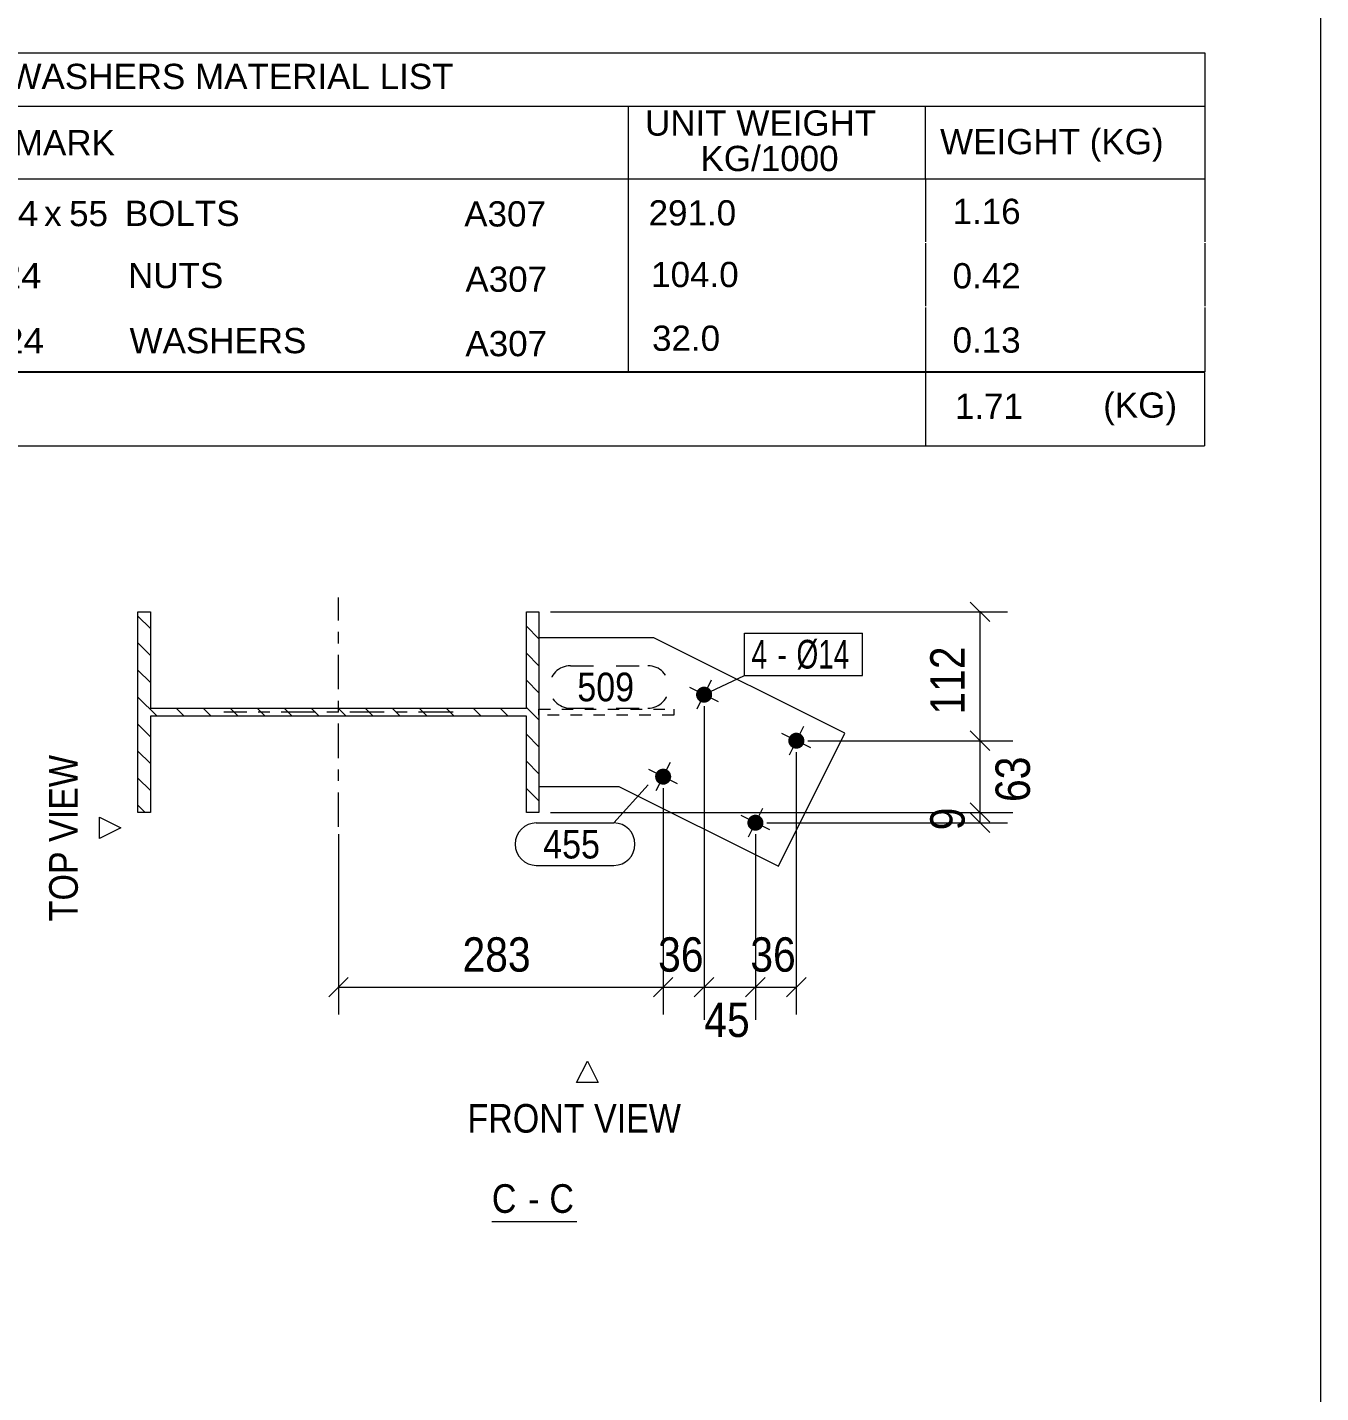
# Model space of a CAD drawing. Header units: millimetres. Extents: x 2 to 825, y 1 to 579.
# Drawn here: x 712.1 to 825, y 356.5 to 475.6 of the extents above; entities that cross this region are included whole.
import ezdxf

# ---------------------------------------------------------------- set-up
doc = ezdxf.new("R2010")
doc.units = ezdxf.units.MM
for name, pattern in [('XKITLINE00', [0]), ('XKITLINE01', [4, 1, -1, 1, -1]), ('XKITLINE02', [4, 2, -2]), ('XKITLINE03', [6, 3, -1, 1, -1])]:
    doc.linetypes.add(name, pattern=pattern)
for name, color, linetype, lineweight in [('Bolt', 3, 'Continuous', 0), ('BoltMark', 7, 'Continuous', 0), ('Dimensions', 7, 'Continuous', 0), ('DrawingSheet', 5, 'Continuous', 0), ('OtherObjectType', 7, 'Continuous', 0), ('Part', 2, 'Continuous', 0), ('PartMark', 7, 'Continuous', 0)]:
    doc.layers.add(name, color=color, linetype=linetype, lineweight=lineweight)
doc.styles.add('ARIAL', font='ARIAL.TTF')
doc.styles.add('ARIAL_NARROW', font='ARIALN.TTF')

# ---------------------------------------------------------------- blocks, each defined once
blk = doc.blocks.new('*A1')
at = {"layer": 'Part', "color": 7, "linetype": 'XKITLINE00', "lineweight": 0}
for p, q in [((756.77, 424.6), (756.77, 424.6)), ((756.77, 424.6), (756.77, 424.6)), ((722.87, 423.14), (721.77, 424.24)), ((756.77, 422.25), (755.67, 423.35)), ((722.87, 420.79), (721.77, 421.89)), ((756.77, 419.89), (755.67, 420.99)), ((722.87, 418.43), (721.77, 419.53)), ((756.77, 417.53), (755.67, 418.63)), ((723.44, 415.5), (721.77, 417.17)), ((725.8, 415.5), (725.1, 416.2)), ((728.15, 415.5), (727.45, 416.2)), ((730.51, 415.5), (729.81, 416.2)), ((732.87, 415.5), (732.17, 416.2)), ((735.23, 415.5), (734.53, 416.2)), ((737.58, 415.5), (736.88, 416.2)), ((739.94, 415.5), (739.24, 416.2)), ((742.3, 415.5), (741.6, 416.2)), ((744.65, 415.5), (743.95, 416.2)), ((747.01, 415.5), (746.31, 416.2)), ((749.37, 415.5), (748.67, 416.2)), ((751.73, 415.5), (751.03, 416.2)), ((754.08, 415.5), (753.38, 416.2)), ((756.77, 415.17), (755.67, 416.27)), ((722.87, 413.71), (721.77, 414.81)), ((756.77, 412.82), (755.67, 413.92)), ((722.87, 411.36), (721.77, 412.46)), ((756.77, 410.46), (755.67, 411.56)), ((722.87, 409), (721.77, 410.1)), ((756.77, 408.1), (755.67, 409.2)), ((722.41, 407.1), (721.77, 407.74))]:
    blk.add_line(p, q, dxfattribs=at)
blk = doc.blocks.new('*A98')
at = {"layer": 'Bolt'}
for points in [[(770.84, 416.77), (770.81, 416.78), (770.78, 416.8), (770.75, 416.82), (770.73, 416.85), (770.7, 416.87), (770.68, 416.89), (770.65, 416.92), (770.63, 416.95), (770.61, 416.97), (770.59, 417), (770.57, 417.03), (770.56, 417.06), (770.54, 417.09), (770.53, 417.12), (770.52, 417.16), (770.51, 417.19), (770.5, 417.22), (770.49, 417.26), (770.49, 417.29), (770.48, 417.32), (770.48, 417.36), (770.48, 417.39), (770.48, 417.43), (770.49, 417.46), (770.49, 417.49), (770.5, 417.53), (770.51, 417.56), (770.52, 417.59), (770.53, 417.63), (770.54, 417.66), (770.56, 417.69), (770.57, 417.72), (770.59, 417.75), (770.61, 417.78), (770.63, 417.81), (770.65, 417.83), (770.67, 417.86), (770.7, 417.88), (770.72, 417.91), (770.75, 417.93), (770.78, 417.95), (770.81, 417.97), (770.83, 417.99), (770.87, 418), (770.9, 418.02), (770.93, 418.03), (770.96, 418.04), (770.99, 418.05), (771.03, 418.06), (771.06, 418.07), (771.09, 418.07), (771.13, 418.08), (771.16, 418.08), (771.2, 418.08), (771.23, 418.08), (771.27, 418.07), (771.3, 418.07), (771.33, 418.06), (771.37, 418.05), (771.4, 418.04), (771.43, 418.03), (771.46, 418.02), (771.49, 418), (771.52, 417.99), (771.55, 417.97), (771.58, 417.95), (771.61, 417.93), (771.64, 417.91), (771.66, 417.89), (771.69, 417.86), (771.71, 417.84), (771.73, 417.81), (771.75, 417.78), (771.77, 417.75), (771.79, 417.72), (771.81, 417.69), (771.82, 417.66), (771.83, 417.63), (771.85, 417.6), (771.86, 417.57), (771.86, 417.53), (771.87, 417.5), (771.88, 417.47), (771.88, 417.43), (771.88, 417.4), (771.88, 417.36), (771.88, 417.33), (771.88, 417.29), (771.87, 417.26), (771.87, 417.23), (771.86, 417.19), (771.85, 417.16), (771.84, 417.13), (771.82, 417.1), (771.81, 417.07), (771.79, 417.03), (771.77, 417.01), (771.76, 416.98), (771.74, 416.95), (771.71, 416.92), (771.69, 416.9), (771.67, 416.87), (771.64, 416.85), (771.61, 416.83), (771.59, 416.81), (771.56, 416.79), (771.53, 416.77), (771.5, 416.75), (771.47, 416.74), (771.44, 416.73), (771.4, 416.71), (771.37, 416.7), (771.34, 416.7), (771.3, 416.69), (771.27, 416.68), (771.24, 416.68), (771.2, 416.68), (771.17, 416.68), (771.13, 416.68), (771.1, 416.68), (771.06, 416.69), (771.03, 416.69), (771, 416.7), (770.96, 416.71), (770.93, 416.72), (770.9, 416.74), (770.87, 416.75)], [(778.89, 412.75), (778.86, 412.77), (778.83, 412.78), (778.81, 412.81), (778.78, 412.83), (778.75, 412.85), (778.73, 412.87), (778.71, 412.9), (778.68, 412.93), (778.66, 412.95), (778.64, 412.98), (778.63, 413.01), (778.61, 413.04), (778.6, 413.07), (778.58, 413.1), (778.57, 413.14), (778.56, 413.17), (778.55, 413.2), (778.55, 413.24), (778.54, 413.27), (778.54, 413.3), (778.54, 413.34), (778.53, 413.37), (778.54, 413.41), (778.54, 413.44), (778.54, 413.48), (778.55, 413.51), (778.56, 413.54), (778.57, 413.58), (778.58, 413.61), (778.59, 413.64), (778.61, 413.67), (778.62, 413.7), (778.64, 413.73), (778.66, 413.76), (778.68, 413.79), (778.7, 413.81), (778.73, 413.84), (778.75, 413.86), (778.78, 413.89), (778.8, 413.91), (778.83, 413.93), (778.86, 413.95), (778.89, 413.97), (778.92, 413.98), (778.95, 414), (778.98, 414.01), (779.01, 414.02), (779.05, 414.03), (779.08, 414.04), (779.11, 414.05), (779.15, 414.05), (779.18, 414.06), (779.22, 414.06), (779.25, 414.06), (779.28, 414.06), (779.32, 414.05), (779.35, 414.05), (779.39, 414.04), (779.42, 414.03), (779.45, 414.02), (779.48, 414.01), (779.52, 414), (779.55, 413.98), (779.58, 413.97), (779.61, 413.95), (779.64, 413.93), (779.66, 413.91), (779.69, 413.89), (779.72, 413.87), (779.74, 413.84), (779.76, 413.82), (779.79, 413.79), (779.81, 413.76), (779.82, 413.74), (779.84, 413.71), (779.86, 413.68), (779.87, 413.64), (779.89, 413.61), (779.9, 413.58), (779.91, 413.55), (779.92, 413.51), (779.92, 413.48), (779.93, 413.45), (779.93, 413.41), (779.93, 413.38), (779.93, 413.34), (779.93, 413.31), (779.93, 413.28), (779.92, 413.24), (779.92, 413.21), (779.91, 413.17), (779.9, 413.14), (779.89, 413.11), (779.88, 413.08), (779.86, 413.05), (779.84, 413.02), (779.83, 412.99), (779.81, 412.96), (779.79, 412.93), (779.77, 412.9), (779.74, 412.88), (779.72, 412.85), (779.69, 412.83), (779.67, 412.81), (779.64, 412.79), (779.61, 412.77), (779.58, 412.75), (779.55, 412.73), (779.52, 412.72), (779.49, 412.71), (779.46, 412.69), (779.42, 412.68), (779.39, 412.68), (779.36, 412.67), (779.32, 412.66), (779.29, 412.66), (779.25, 412.66), (779.22, 412.66), (779.19, 412.66), (779.15, 412.66), (779.12, 412.67), (779.08, 412.68), (779.05, 412.68), (779.02, 412.69), (778.99, 412.7), (778.95, 412.72), (778.92, 412.73)], [(767.27, 409.61), (767.24, 409.63), (767.21, 409.65), (767.18, 409.67), (767.15, 409.69), (767.13, 409.71), (767.1, 409.74), (767.08, 409.76), (767.06, 409.79), (767.04, 409.81), (767.02, 409.84), (767, 409.87), (766.99, 409.9), (766.97, 409.93), (766.96, 409.97), (766.95, 410), (766.94, 410.03), (766.93, 410.06), (766.92, 410.1), (766.92, 410.13), (766.91, 410.17), (766.91, 410.2), (766.91, 410.23), (766.91, 410.27), (766.91, 410.3), (766.92, 410.34), (766.93, 410.37), (766.93, 410.4), (766.94, 410.44), (766.96, 410.47), (766.97, 410.5), (766.98, 410.53), (767, 410.56), (767.02, 410.59), (767.04, 410.62), (767.06, 410.65), (767.08, 410.68), (767.1, 410.7), (767.13, 410.72), (767.15, 410.75), (767.18, 410.77), (767.2, 410.79), (767.23, 410.81), (767.26, 410.83), (767.29, 410.84), (767.32, 410.86), (767.36, 410.87), (767.39, 410.88), (767.42, 410.89), (767.45, 410.9), (767.49, 410.91), (767.52, 410.91), (767.56, 410.92), (767.59, 410.92), (767.62, 410.92), (767.66, 410.92), (767.69, 410.91), (767.73, 410.91), (767.76, 410.9), (767.79, 410.89), (767.83, 410.89), (767.86, 410.87), (767.89, 410.86), (767.92, 410.85), (767.95, 410.83), (767.98, 410.81), (768.01, 410.79), (768.04, 410.77), (768.06, 410.75), (768.09, 410.73), (768.11, 410.7), (768.14, 410.68), (768.16, 410.65), (768.18, 410.62), (768.2, 410.6), (768.22, 410.57), (768.23, 410.54), (768.25, 410.51), (768.26, 410.47), (768.27, 410.44), (768.28, 410.41), (768.29, 410.38), (768.3, 410.34), (768.3, 410.31), (768.31, 410.27), (768.31, 410.24), (768.31, 410.2), (768.31, 410.17), (768.3, 410.14), (768.3, 410.1), (768.29, 410.07), (768.28, 410.04), (768.27, 410), (768.26, 409.97), (768.25, 409.94), (768.24, 409.91), (768.22, 409.88), (768.2, 409.85), (768.18, 409.82), (768.16, 409.79), (768.14, 409.76), (768.12, 409.74), (768.09, 409.71), (768.07, 409.69), (768.04, 409.67), (768.01, 409.65), (767.99, 409.63), (767.96, 409.61), (767.93, 409.6), (767.9, 409.58), (767.86, 409.57), (767.83, 409.56), (767.8, 409.55), (767.77, 409.54), (767.73, 409.53), (767.7, 409.53), (767.66, 409.52), (767.63, 409.52), (767.59, 409.52), (767.56, 409.52), (767.53, 409.52), (767.49, 409.53), (767.46, 409.54), (767.43, 409.54), (767.39, 409.55), (767.36, 409.57), (767.33, 409.58), (767.3, 409.59)], [(775.32, 405.59), (775.29, 405.61), (775.26, 405.63), (775.23, 405.65), (775.21, 405.67), (775.18, 405.69), (775.16, 405.72), (775.13, 405.74), (775.11, 405.77), (775.09, 405.8), (775.07, 405.82), (775.05, 405.85), (775.04, 405.88), (775.02, 405.91), (775.01, 405.95), (775, 405.98), (774.99, 406.01), (774.98, 406.04), (774.97, 406.08), (774.97, 406.11), (774.96, 406.15), (774.96, 406.18), (774.96, 406.22), (774.96, 406.25), (774.97, 406.28), (774.97, 406.32), (774.98, 406.35), (774.99, 406.38), (775, 406.42), (775.01, 406.45), (775.02, 406.48), (775.04, 406.51), (775.05, 406.54), (775.07, 406.57), (775.09, 406.6), (775.11, 406.63), (775.13, 406.66), (775.15, 406.68), (775.18, 406.71), (775.2, 406.73), (775.23, 406.75), (775.26, 406.77), (775.29, 406.79), (775.32, 406.81), (775.35, 406.82), (775.38, 406.84), (775.41, 406.85), (775.44, 406.86), (775.47, 406.87), (775.51, 406.88), (775.54, 406.89), (775.57, 406.89), (775.61, 406.9), (775.64, 406.9), (775.68, 406.9), (775.71, 406.9), (775.75, 406.9), (775.78, 406.89), (775.81, 406.88), (775.85, 406.88), (775.88, 406.87), (775.91, 406.85), (775.94, 406.84), (775.97, 406.83), (776.01, 406.81), (776.03, 406.79), (776.06, 406.77), (776.09, 406.75), (776.12, 406.73), (776.14, 406.71), (776.17, 406.68), (776.19, 406.66), (776.21, 406.63), (776.23, 406.61), (776.25, 406.58), (776.27, 406.55), (776.29, 406.52), (776.3, 406.49), (776.31, 406.45), (776.33, 406.42), (776.34, 406.39), (776.34, 406.36), (776.35, 406.32), (776.36, 406.29), (776.36, 406.25), (776.36, 406.22), (776.36, 406.19), (776.36, 406.15), (776.36, 406.12), (776.35, 406.08), (776.35, 406.05), (776.34, 406.02), (776.33, 405.98), (776.32, 405.95), (776.3, 405.92), (776.29, 405.89), (776.27, 405.86), (776.25, 405.83), (776.24, 405.8), (776.22, 405.77), (776.19, 405.75), (776.17, 405.72), (776.15, 405.7), (776.12, 405.67), (776.09, 405.65), (776.07, 405.63), (776.04, 405.61), (776.01, 405.59), (775.98, 405.58), (775.95, 405.56), (775.92, 405.55), (775.88, 405.54), (775.85, 405.53), (775.82, 405.52), (775.78, 405.51), (775.75, 405.51), (775.72, 405.5), (775.68, 405.5), (775.65, 405.5), (775.61, 405.5), (775.58, 405.51), (775.54, 405.51), (775.51, 405.52), (775.48, 405.53), (775.44, 405.54), (775.41, 405.55), (775.38, 405.56), (775.35, 405.57)]]:
    blk.add_hatch(color=3, dxfattribs=at).paths.add_polyline_path(points, flags=17)
at = {"layer": 'Bolt', "color": 3, "linetype": 'XKITLINE00', "lineweight": 0}
for p, q in [((771.81, 418.63), (770.56, 416.12)), ((772.43, 416.75), (769.93, 418)), ((780.49, 412.73), (777.98, 413.98)), ((779.86, 414.61), (778.61, 412.11)), ((768.23, 411.47), (766.98, 408.97)), ((768.86, 409.59), (766.36, 410.84)), ((776.91, 405.58), (774.41, 406.83)), ((776.29, 407.45), (775.04, 404.95))]:
    blk.add_line(p, q, dxfattribs=at)
blk = doc.blocks.new('*A99')
at = {"layer": 'Part', "color": 7, "linetype": 'XKITLINE03', "lineweight": 0}
for p, q in [((739.27, 405.85), (739.27, 425.85)), ((749.27, 415.85), (729.27, 415.85))]:
    blk.add_line(p, q, dxfattribs=at)
at = {"layer": 'Part', "color": 2, "linetype": 'XKITLINE00', "lineweight": 0}
for p, q in [((721.77, 407.1), (721.77, 424.6)), ((721.77, 424.6), (722.87, 424.6)), ((722.87, 424.6), (722.87, 416.2)), ((755.67, 416.2), (755.67, 424.6)), ((755.67, 424.6), (756.77, 424.6)), ((756.77, 424.6), (756.77, 407.1)), ((722.87, 416.2), (755.67, 416.2)), ((755.67, 415.5), (722.87, 415.5)), ((722.87, 415.5), (722.87, 407.1)), ((755.67, 407.1), (755.67, 415.5)), ((722.87, 407.1), (721.77, 407.1)), ((756.77, 407.1), (755.67, 407.1))]:
    blk.add_line(p, q, dxfattribs=at)
blk = doc.blocks.new('*A100')
at = {"layer": 'Part', "color": 7, "linetype": 'XKITLINE01', "lineweight": 0}
for p, q in [((756.77, 415.6), (756.77, 416.1)), ((756.77, 416.1), (756.77, 416.1)), ((756.77, 416.1), (768.53, 416.1)), ((768.53, 416.1), (768.53, 415.6)), ((768.53, 415.6), (756.77, 415.6))]:
    blk.add_line(p, q, dxfattribs=at)
blk = doc.blocks.new('*A101')
at = {"layer": 'Part', "color": 2, "linetype": 'XKITLINE00', "lineweight": 0}
for p, q in [((766.81, 422.35), (756.77, 422.35)), ((783.48, 414.03), (766.81, 422.35)), ((777.68, 402.4), (783.48, 414.03)), ((756.77, 409.35), (763.75, 409.35)), ((763.75, 409.35), (777.68, 402.4))]:
    blk.add_line(p, q, dxfattribs=at)
at = {"layer": 'Part', "color": 7, "linetype": 'XKITLINE01', "lineweight": 0}
blk.add_line((756.77, 422.35), (756.77, 409.35), dxfattribs=at)
blk = doc.blocks.new('*A143')
at = {"layer": 'DrawingSheet', "color": 5, "linetype": 'XKITLINE00', "lineweight": 0}
blk.add_line((825, 5), (825, 579), dxfattribs=at)
blk = doc.blocks.new('*A144')
at = {"layer": 'OtherObjectType', "color": 7, "linetype": 'XKITLINE00', "lineweight": 0}
for p, q in [((688.76, 473.4), (688.75, 462.4)), ((688.76, 473.4), (814.88, 473.4)), ((814.88, 473.4), (814.88, 462.4)), ((688.75, 468.75), (814.88, 468.75)), ((704.87, 468.76), (704.87, 462.4)), ((764.57, 468.76), (764.57, 462.4)), ((790.47, 468.74), (790.47, 462.4)), ((688.77, 462.4), (814.88, 462.4)), ((704.92, 462.4), (704.92, 456.78)), ((764.57, 462.4), (764.57, 456.78)), ((790.5, 462.4), (790.5, 456.9)), ((814.88, 462.4), (814.88, 456.9)), ((688.76, 462.37), (688.76, 456.87)), ((688.79, 456.78), (688.79, 451.17)), ((704.95, 456.78), (704.95, 451.16)), ((764.57, 456.78), (764.57, 451.16)), ((790.5, 456.78), (790.5, 451.28)), ((814.88, 456.78), (814.88, 451.28)), ((688.79, 451.15), (688.79, 445.58)), ((704.95, 451.16), (704.95, 445.54)), ((764.57, 451.16), (764.57, 445.54)), ((790.5, 451.16), (790.5, 445.55)), ((814.88, 451.16), (814.88, 445.55)), ((814.88, 445.55), (688.75, 445.58)), ((688.78, 445.54), (688.78, 439.14)), ((688.85, 445.54), (814.87, 445.54)), ((790.5, 445.51), (790.5, 439.09)), ((814.87, 445.51), (814.87, 439.1)), ((688.77, 439.1), (814.87, 439.1))]:
    blk.add_line(p, q, dxfattribs=at)
at = {"layer": 'OtherObjectType', "color": 7, "style": 'ARIAL_NARROW'}
for s, width, p in [('BOLT, NUT & WASHERS MATERIAL LIST', 1.211571, (690.79, 470.24)), ('UNIT WEIGHT', 1.211571, (766.03, 466.17)), ('EACH', 1.211571, (690.78, 464.37)), ('REMARK', 1.211571, (706.7, 464.46)), ('WEIGHT (KG)', 1.211571, (791.78, 464.55)), (' KG/1000', 1.211571, (770.02, 463.08)), ('4', 1.211571, (693.26, 458.5)), ('M', 1.211571, (706.26, 458.3)), ('24', 1.275, (709.5, 458.28)), ('55', 1.211571, (715.76, 458.27)), ('BOLTS', 1.211571, (720.63, 458.29)), ('A307', 1.211571, (750.25, 458.24)), ('291.0', 1.211571, (766.34, 458.33)), ('1.16', 1.211571, (792.87, 458.46)), ('x', 1.211571, (713.58, 458.28)), ('4', 1.211571, (693.4, 453.06)), ('M', 1.211571, (706.54, 452.86)), ('24', 1.275, (709.78, 452.84)), ('NUTS', 1.211571, (720.91, 452.86)), ('A307', 1.211571, (750.35, 452.54)), ('104.0', 1.211571, (766.56, 452.95)), ('0.42', 1.211571, (792.87, 452.84)), ('4', 1.211571, (693.24, 447.19)), ('M', 1.211571, (706.76, 447.19)), ('24', 1.275, (710, 447.17)), ('WASHERS', 1.211571, (721.04, 447.18)), ('32.0', 1.211571, (766.64, 447.39)), ('0.13', 1.211571, (792.87, 447.23)), ('A307', 1.211571, (750.35, 446.92)), ('Total weight', 1.211571, (690.26, 441.22)), ('1.71', 1.211571, (793.07, 441.45)), ('(KG)', 1.211571, (806.02, 441.55))]:
    blk.add_text(s, height=2.2, dxfattribs=dict(at, width=width)).set_placement(p)
blk = doc.blocks.new('*A257')
at = {"layer": 'Dimensions', "color": 7, "linetype": 'XKITLINE00', "lineweight": 0}
for p, q in [((794.42, 407.95), (796.12, 406.25)), ((757.77, 407.1), (797.67, 407.1)), ((794.42, 407.05), (796.12, 405.35)), ((795.27, 406.2), (795.27, 407.1)), ((776.66, 406.2), (797.67, 406.2))]:
    blk.add_line(p, q, dxfattribs=at)
at = {"layer": 'Dimensions', "color": 3}
for p in [(795.27, 407.1), (795.27, 406.2)]:
    blk.add_point(p, dxfattribs=at)
at = {"layer": 'Dimensions', "color": 3, "style": 'ARIAL', "width": 0.85}
blk.add_text('9', height=3, rotation=90.0002, dxfattribs=at).set_placement((793.92, 405.54))
blk = doc.blocks.new('*A258')
at = {"layer": 'Dimensions', "color": 7, "linetype": 'XKITLINE00', "lineweight": 0}
for p, q in [((794.42, 414.21), (796.12, 412.51)), ((780.23, 413.36), (798.12, 413.36)), ((795.27, 407.1), (795.27, 413.36)), ((794.42, 407.95), (796.12, 406.25)), ((757.77, 407.1), (798.12, 407.1))]:
    blk.add_line(p, q, dxfattribs=at)
at = {"layer": 'Dimensions', "color": 3}
for p in [(795.27, 413.36), (795.27, 407.1)]:
    blk.add_point(p, dxfattribs=at)
at = {"layer": 'Dimensions', "color": 3, "style": 'ARIAL', "width": 0.85}
blk.add_text('63', height=3, rotation=90.0002, dxfattribs=at).set_placement((799.62, 408.01))
blk = doc.blocks.new('*A259')
at = {"layer": 'Dimensions', "color": 7, "linetype": 'XKITLINE00', "lineweight": 0}
for p, q in [((794.42, 425.45), (796.12, 423.75)), ((757.77, 424.6), (797.67, 424.6)), ((795.27, 413.36), (795.27, 424.6)), ((794.42, 414.21), (796.12, 412.51)), ((780.23, 413.36), (797.67, 413.36))]:
    blk.add_line(p, q, dxfattribs=at)
at = {"layer": 'Dimensions', "color": 3}
for p in [(795.27, 424.6), (795.27, 413.36)]:
    blk.add_point(p, dxfattribs=at)
at = {"layer": 'Dimensions', "color": 3, "style": 'ARIAL', "width": 0.85}
blk.add_text('112', height=3, rotation=90.0002, dxfattribs=at).set_placement((793.92, 415.64))
blk = doc.blocks.new('*A260')
at = {"layer": 'Dimensions', "color": 7, "linetype": 'XKITLINE00', "lineweight": 0}
for p, q in [((767.61, 409.22), (767.61, 389.45)), ((739.27, 405.2), (739.27, 389.45)), ((740.12, 392.7), (738.42, 391)), ((768.46, 392.7), (766.76, 391)), ((739.27, 391.85), (767.61, 391.85))]:
    blk.add_line(p, q, dxfattribs=at)
at = {"layer": 'Dimensions', "color": 3}
for p in [(739.27, 391.85), (767.61, 391.85)]:
    blk.add_point(p, dxfattribs=at)
at = {"layer": 'Dimensions', "color": 3, "style": 'ARIAL', "width": 0.85}
blk.add_text('283', height=3, dxfattribs=at).set_placement((750.1, 393.2))
blk = doc.blocks.new('*A261')
at = {"layer": 'Dimensions', "color": 7, "linetype": 'XKITLINE00', "lineweight": 0}
for p, q in [((771.18, 416.38), (771.18, 389.45)), ((767.61, 409.22), (767.61, 389.45)), ((768.46, 392.7), (766.76, 391)), ((772.03, 392.7), (770.33, 391)), ((767.61, 391.85), (771.18, 391.85))]:
    blk.add_line(p, q, dxfattribs=at)
at = {"layer": 'Dimensions', "color": 3}
for p in [(767.61, 391.85), (771.18, 391.85)]:
    blk.add_point(p, dxfattribs=at)
at = {"layer": 'Dimensions', "color": 3, "style": 'ARIAL', "width": 0.85}
blk.add_text('36', height=3, dxfattribs=at).set_placement((767.17, 393.2))
blk = doc.blocks.new('*A262')
at = {"layer": 'Dimensions', "color": 7, "linetype": 'XKITLINE00', "lineweight": 0}
for p, q in [((771.18, 416.38), (771.18, 389)), ((775.66, 405.2), (775.66, 389)), ((772.03, 392.7), (770.33, 391)), ((776.51, 392.7), (774.81, 391)), ((771.18, 391.85), (775.66, 391.85))]:
    blk.add_line(p, q, dxfattribs=at)
at = {"layer": 'Dimensions', "color": 3}
for p in [(771.18, 391.85), (775.66, 391.85)]:
    blk.add_point(p, dxfattribs=at)
at = {"layer": 'Dimensions', "color": 3, "style": 'ARIAL', "width": 0.85}
blk.add_text('45', height=3, dxfattribs=at).set_placement((771.2, 387.5))
blk = doc.blocks.new('*A263')
at = {"layer": 'Dimensions', "color": 7, "linetype": 'XKITLINE00', "lineweight": 0}
for p, q in [((779.23, 412.36), (779.23, 389.45)), ((775.66, 405.2), (775.66, 389.45)), ((776.51, 392.7), (774.81, 391)), ((780.08, 392.7), (778.39, 391)), ((775.66, 391.85), (779.23, 391.85))]:
    blk.add_line(p, q, dxfattribs=at)
at = {"layer": 'Dimensions', "color": 3}
for p in [(775.66, 391.85), (779.23, 391.85)]:
    blk.add_point(p, dxfattribs=at)
at = {"layer": 'Dimensions', "color": 3, "style": 'ARIAL', "width": 0.85}
blk.add_text('36', height=3, dxfattribs=at).set_placement((775.22, 393.2))
blk = doc.blocks.new('*A264')
at = {"layer": 'BoltMark', "color": 7, "linetype": 'XKITLINE00', "lineweight": 0}
for p, q in [((774.72, 422.76), (785.01, 422.76)), ((774.72, 419.06), (774.72, 422.76)), ((785.01, 419.06), (785.01, 422.76)), ((771.18, 417.38), (774.72, 419.06)), ((774.72, 419.06), (785.01, 419.06))]:
    blk.add_line(p, q, dxfattribs=at)
at = {"layer": 'BoltMark', "color": 3, "style": 'ARIAL_NARROW', "width": 0.85}
for s, p in [('4', (775.32, 419.66)), ('Ø14', (779.25, 419.66)), ('-', (777.59, 419.66))]:
    blk.add_text(s, height=2.5, dxfattribs=at).set_placement(p)
blk = doc.blocks.new('*A265')
at = {"layer": 'PartMark', "color": 7, "linetype": 'XKITLINE00', "lineweight": 0}
for p, q in [((766.3, 409.52), (763.3, 406.18)), ((756.54, 406.18), (763.3, 406.18)), ((756.54, 402.48), (763.3, 402.48))]:
    blk.add_line(p, q, dxfattribs=at)
for centre, start, end in [((756.54, 404.33), 90, 270), ((763.3, 404.33), 270, 90)]:
    blk.add_arc(centre, 1.85, start, end, dxfattribs=at)
at = {"layer": 'PartMark', "color": 3, "style": 'ARIAL', "width": 0.85}
blk.add_text('455', height=2.5, dxfattribs=at).set_placement((757.14, 403.08))
blk = doc.blocks.new('*A266')
at = {"layer": 'PartMark', "color": 7, "linetype": 'XKITLINE02', "lineweight": 0}
for p, q in [((759.52, 419.9), (766.28, 419.9)), ((759.52, 416.2), (766.28, 416.2))]:
    blk.add_line(p, q, dxfattribs=at)
for centre, start, end in [((759.52, 418.05), 90, 270), ((766.28, 418.05), 270, 90)]:
    blk.add_arc(centre, 1.85, start, end, dxfattribs=at)
at = {"layer": 'PartMark', "color": 3, "style": 'ARIAL', "width": 0.85}
blk.add_text('509', height=2.5, dxfattribs=at).set_placement((760.12, 416.8))
blk = doc.blocks.new('*A267')
at = {"layer": 'OtherObjectType', "color": 7, "linetype": 'XKITLINE00', "lineweight": 0}
for p, q in [((718.4, 404.82), (718.4, 406.69)), ((718.4, 406.69), (720.27, 405.75)), ((720.27, 405.75), (718.4, 404.82)), ((720.27, 405.75), (720.27, 405.75)), ((760.06, 383.53), (761, 385.4)), ((761, 385.4), (761.93, 383.53)), ((761, 385.4), (761, 385.4)), ((761.93, 383.53), (760.06, 383.53)), ((752.66, 371.4), (760.08, 371.4))]:
    blk.add_line(p, q, dxfattribs=at)
at = {"layer": 'OtherObjectType', "color": 7, "style": 'ARIAL', "width": 0.85}
blk.add_text('TOP VIEW', height=2.5, rotation=90, dxfattribs=at).set_placement((716.52, 397.6))
for s, p in [('FRONT VIEW', (750.53, 379.15)), ('C', (752.66, 372.15)), ('C', (757.68, 372.15)), ('-', (755.82, 372.15))]:
    blk.add_text(s, height=2.5, dxfattribs=at).set_placement(p)

msp = doc.modelspace()

# ---------------------------------------------------------------- block references
at = {"lineweight": 0}
for name in ['*A143', '*A144', '*A99', '*A259', '*A1', '*A101', '*A264', '*A266', '*A98', '*A100', '*A261', '*A262', '*A258', '*A263', '*A260', '*A265', '*A257']:
    msp.add_blockref(name, (0, 0), dxfattribs=at)
at = {"layer": 'OtherObjectType', "lineweight": 0}
msp.add_blockref('*A267', (0, 0), dxfattribs=at)

doc.saveas('drawing.dxf')
